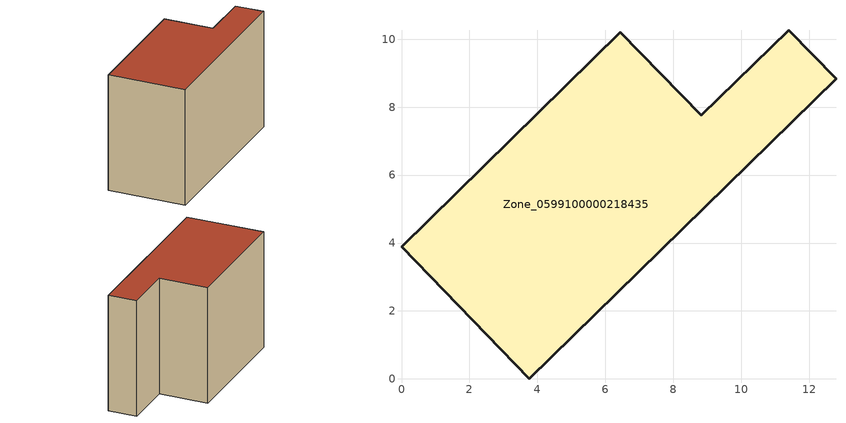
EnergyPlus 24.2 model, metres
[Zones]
Zone_0599100000218435
 floor ground (C_G): 0,3.89 6.44,10.21 8.83,7.76 11.41,10.27 12.79,8.84 3.77,0 z0
 wall outside (C_F): 6.44,10.21 0,3.89 3.77,0 12.79,8.84 11.41,10.27 8.83,7.76 6.44,10.21 z0:8.25
 roof outside (C_R): 12.79,8.84 11.41,10.27 8.83,7.76 6.44,10.21 0,3.89 3.77,0 z8.25
[BUILDING]
Pand.0599100000218435: North Axis=0; Terrain=City; Loads Convergence Tolerance Value=0.04; Temperature Convergence Tolerance Value=0.4; Solar Distribution=FullExterior; Maximum Number of Warmup Days=25; Minimum Number of Warmup Days=1
[Site:Location]
Rotterdam.The.Hague.AP_ZH_NLD Design_Conditions: Latitude=51.96; Longitude=4.45; Time Zone=1; Elevation=-4.5
[SITE:GROUNDTEMPERATURE:BUILDINGSURFACE]
18, 18, 18, 18, 18, 18, 18, 18, 18, 18, 18, 18
[MATERIAL] Thermal Absorptance=0.9; Solar Absorptance=0.7; Visible Absorptance=0.7
Name | Roughness | Thickness | Conductivity | Density | Specific Heat
G.TI.1975-1991 | MediumSmooth | 0.15 | 0.288461 | 540 | 1210
F.TI.1975-1991 | Rough | 0.3 | 0.230769 | 1920 | 840
R.TI.1975-1991 | MediumRough | 0.2 | 0.153846 | 1500 | 1000
[CONSTRUCTION]
C_G: G.TI.1975-1991
C_F: F.TI.1975-1991
C_R: R.TI.1975-1991
[ZONE]
Zone_0599100000218435: Type=1; Multiplier=1; Ceiling Height=Autocalculate; Volume=Autocalculate; Floor Area=autocalculate; Part of Total Floor Area=Yes
[ZONEINFILTRATION:DESIGNFLOWRATE]
Infil_Zone_0599100000218435: Zone or ZoneList or Space or SpaceList=Zone_0599100000218435; Schedule=AlwaysOn; Design Flow Rate Calculation Method=Flow/Area; Flow Rate per Floor Area=0.003; Constant Term Coefficient=1; Temperature Term Coefficient=0; Velocity Term Coefficient=0; Velocity Squared Term Coefficient=0
[HVACTEMPLATE:ZONE:IDEALLOADSAIRSYSTEM]
Zone_0599100000218435: Maximum Heating Supply Air Temperature=50; Minimum Cooling Supply Air Temperature=13; Maximum Heating Supply Air Humidity Ratio=0.0156; Minimum Cooling Supply Air Humidity Ratio=0.0077; Heating Limit=NoLimit; Cooling Limit=NoLimit; Dehumidification Control Type=ConstantSensibleHeatRatio; Cooling Sensible Heat Ratio=0.7; Dehumidification Setpoint=60; Humidification Control Type=None; Humidification Setpoint=30; Outdoor Air Method=None; Outdoor Air Flow Rate per Person=0.00944; Outdoor Air Flow Rate per Zone Floor Area=0; Outdoor Air Flow Rate per Zone=0; Demand Controlled Ventilation Type=None; Outdoor Air Economizer Type=NoEconomizer; Heat Recovery Type=None; Sensible Heat Recovery Effectiveness=0.7; Latent Heat Recovery Effectiveness=0.65
[ZONECONTROL:THERMOSTAT]
ThermostatControl_Zone_0599100000218435: Zone or ZoneList=Zone_0599100000218435; Control Type Schedule=DualSetpointControlType; Control 1=Thermostat_Zone_0599100000218435; Temperature Difference Between Cutout And Setpoint=0
[THERMOSTATSETPOINT:DUALSETPOINT]
Thermostat_Zone_0599100000218435: Heating Setpoint Temperature Schedule=HeatingSetpoint_Zone_0599100000218435; Cooling Setpoint Temperature Schedule=CoolingSetpoint_Zone_0599100000218435
[SCHEDULE:COMPACT]
HeatingSetpoint_Zone_0599100000218435: Through: 12/31, For: AllDays, Until: 24:00, 21
CoolingSetpoint_Zone_0599100000218435: Through: 12/31, For: AllDays, Until: 24:00, 24
DualSetpointControlType: Through: 12/31, For: AllDays, Until: 24:00, 4
AlwaysOn: Through: 12/31, For: AllDays, Until: 24:00, 1
